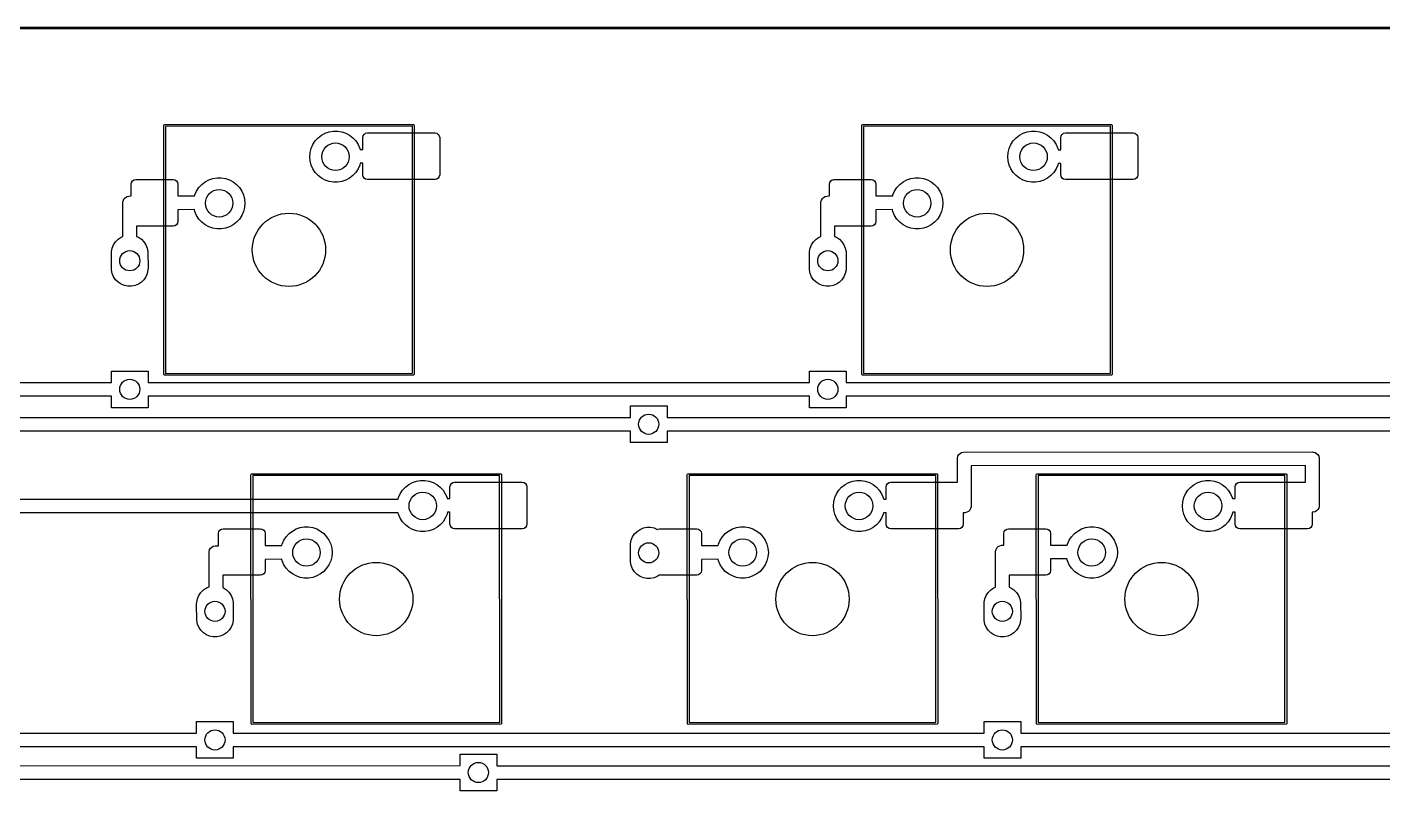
# Model space of a CAD drawing. Extents: x 12 to 499, y -206 to -17.
# Drawn here: x 339.8 to 413.8, y -58.5 to -16.8 of the extents above; entities that cross this region are included whole.
import ezdxf

# ---------------------------------------------------------------- set-up
doc = ezdxf.new("R2010")
doc.units = 0
doc.layers.add('BLACK', color=7, linetype='CONTINUOUS')

msp = doc.modelspace()

# ---------------------------------------------------------------- linework, layer by layer
at = {"layer": 'BLACK', "linetype": 'CONTINUOUS'}
for p, q in [((11.980866, -16.844806), (499.237, -16.841)), ((499.187, -16.937194), (12.046195, -16.940999)), ((347.21102, -22.205), (347.214826, -22.185866)), ((347.214826, -22.185866), (347.241886, -22.158806)), ((347.241886, -22.158806), (360.83102, -22.155)), ((360.83102, -22.155), (360.850154, -22.158806)), ((360.850154, -22.158806), (360.877214, -22.185866)), ((360.877214, -22.185866), (360.88102, -35.775)), ((385.31099, -22.205), (385.314796, -22.185866)), ((385.314796, -22.185866), (385.341856, -22.158806)), ((385.341856, -22.158806), (398.93099, -22.155)), ((398.93099, -22.155), (398.950124, -22.158806)), ((398.950124, -22.158806), (398.977184, -22.185866)), ((398.977184, -22.185866), (398.98099, -35.775)), ((347.214826, -35.794134), (347.21102, -22.205)), ((360.781032, -22.251213), (347.307233, -22.254987)), ((347.307233, -22.254987), (347.311007, -35.728786)), ((355.481223, -23.050102), (355.637826, -22.879987)), ((355.637826, -22.879987), (355.820293, -22.737967)), ((355.820293, -22.737967), (356.023646, -22.627917)), ((356.023646, -22.627917), (356.24234, -22.55284)), ((356.24234, -22.55284), (356.470409, -22.514782)), ((356.470409, -22.514782), (356.701631, -22.514782)), ((356.701631, -22.514782), (356.9297, -22.55284)), ((356.9297, -22.55284), (357.148394, -22.627917)), ((357.148394, -22.627917), (357.351747, -22.737967)), ((357.351747, -22.737967), (357.534214, -22.879987)), ((357.534214, -22.879987), (357.690817, -23.050102)), ((358.07202, -22.869), (358.091355, -22.771798)), ((358.07202, -23.511866), (358.07202, -22.869)), ((358.091355, -22.771798), (358.146415, -22.689395)), ((358.146415, -22.689395), (358.228818, -22.634335)), ((358.228818, -22.634335), (358.32602, -22.615)), ((358.32602, -22.615), (362.01802, -22.615)), ((360.784806, -35.725012), (360.781032, -22.251213)), ((362.01802, -22.615), (362.115222, -22.634335)), ((362.115222, -22.634335), (362.197625, -22.689395)), ((362.197625, -22.689395), (362.252685, -22.771798)), ((362.252685, -22.771798), (362.27202, -22.869)), ((362.27202, -22.869), (362.27202, -24.901)), ((385.314796, -35.794134), (385.31099, -22.205)), ((398.881002, -22.251213), (385.407203, -22.254987)), ((385.407203, -22.254987), (385.410977, -35.728786)), ((393.581193, -23.050102), (393.737796, -22.879987)), ((393.737796, -22.879987), (393.920263, -22.737967)), ((393.920263, -22.737967), (394.123616, -22.627917)), ((394.123616, -22.627917), (394.34231, -22.55284)), ((394.34231, -22.55284), (394.570379, -22.514782)), ((394.570379, -22.514782), (394.801601, -22.514782)), ((394.801601, -22.514782), (395.02967, -22.55284)), ((395.02967, -22.55284), (395.248364, -22.627917)), ((395.248364, -22.627917), (395.451717, -22.737967)), ((395.451717, -22.737967), (395.634184, -22.879987)), ((395.634184, -22.879987), (395.790787, -23.050102)), ((396.17199, -22.869), (396.191325, -22.771798)), ((396.17199, -23.536853), (396.17199, -22.869)), ((396.191325, -22.771798), (396.246385, -22.689395)), ((396.246385, -22.689395), (396.328788, -22.634335)), ((396.328788, -22.634335), (396.42599, -22.615)), ((396.42599, -22.615), (400.11799, -22.615)), ((398.884776, -35.725012), (398.881002, -22.251213)), ((400.11799, -22.615), (400.215192, -22.634335)), ((400.215192, -22.634335), (400.297595, -22.689395)), ((400.297595, -22.689395), (400.352655, -22.771798)), ((400.352655, -22.771798), (400.37199, -22.869)), ((400.37199, -22.869), (400.37199, -24.901)), ((355.18602, -23.91), (355.205114, -23.679568)), ((355.205114, -23.679568), (355.261876, -23.455421)), ((355.261876, -23.455421), (355.354757, -23.243674)), ((355.354757, -23.243674), (355.481223, -23.050102)), ((357.690817, -23.050102), (357.817283, -23.243674)), ((357.817283, -23.243674), (357.910164, -23.455421)), ((357.910164, -23.455421), (357.924491, -23.511997)), ((357.924491, -23.511997), (358.07202, -23.511866)), ((393.28599, -23.91), (393.305084, -23.679568)), ((393.305084, -23.679568), (393.361846, -23.455421)), ((393.361846, -23.455421), (393.454727, -23.243674)), ((393.454727, -23.243674), (393.581193, -23.050102)), ((395.790787, -23.050102), (395.917253, -23.243674)), ((395.917253, -23.243674), (396.010134, -23.455421)), ((396.010134, -23.455421), (396.030787, -23.536977)), ((396.030787, -23.536977), (396.17199, -23.536853)), ((355.205114, -24.140432), (355.18602, -23.91)), ((355.261876, -24.364579), (355.205114, -24.140432)), ((355.354757, -24.576326), (355.261876, -24.364579)), ((357.910164, -24.364579), (357.817283, -24.576326)), ((357.936945, -24.258821), (357.910164, -24.364579)), ((358.07202, -24.258701), (357.936945, -24.258821)), ((358.07202, -24.901), (358.07202, -24.258701)), ((393.305084, -24.140432), (393.28599, -23.91)), ((393.361846, -24.364579), (393.305084, -24.140432)), ((393.454727, -24.576326), (393.361846, -24.364579)), ((396.010134, -24.364579), (395.917253, -24.576326)), ((396.030586, -24.283813), (396.010134, -24.364579)), ((396.17199, -24.283688), (396.030586, -24.283813)), ((396.17199, -24.901), (396.17199, -24.283688)), ((345.596818, -25.174335), (345.69402, -25.155)), ((345.69402, -25.155), (347.72602, -25.155)), ((347.72602, -25.155), (347.823222, -25.174335)), ((349.673646, -25.167917), (349.89234, -25.09284)), ((349.89234, -25.09284), (350.120409, -25.054782)), ((350.120409, -25.054782), (350.351631, -25.054782)), ((350.351631, -25.054782), (350.5797, -25.09284)), ((350.5797, -25.09284), (350.798394, -25.167917)), ((355.481223, -24.769898), (355.354757, -24.576326)), ((355.637826, -24.940013), (355.481223, -24.769898)), ((355.820293, -25.082033), (355.637826, -24.940013)), ((356.023646, -25.192083), (355.820293, -25.082033)), ((357.351747, -25.082033), (357.148394, -25.192083)), ((357.534214, -24.940013), (357.351747, -25.082033)), ((357.690817, -24.769898), (357.534214, -24.940013)), ((357.817283, -24.576326), (357.690817, -24.769898)), ((358.091355, -24.998202), (358.07202, -24.901)), ((358.146415, -25.080605), (358.091355, -24.998202)), ((358.228818, -25.135665), (358.146415, -25.080605)), ((358.32602, -25.155), (358.228818, -25.135665)), ((362.01802, -25.155), (358.32602, -25.155)), ((362.115222, -25.135665), (362.01802, -25.155)), ((362.197625, -25.080605), (362.115222, -25.135665)), ((362.252685, -24.998202), (362.197625, -25.080605)), ((362.27202, -24.901), (362.252685, -24.998202)), ((383.696788, -25.174335), (383.79399, -25.155)), ((383.79399, -25.155), (385.82599, -25.155)), ((385.82599, -25.155), (385.923192, -25.174335)), ((387.773616, -25.167917), (387.99231, -25.09284)), ((387.99231, -25.09284), (388.220379, -25.054782)), ((388.220379, -25.054782), (388.451601, -25.054782)), ((388.451601, -25.054782), (388.67967, -25.09284)), ((388.67967, -25.09284), (388.898364, -25.167917)), ((393.581193, -24.769898), (393.454727, -24.576326)), ((393.737796, -24.940013), (393.581193, -24.769898)), ((393.920263, -25.082033), (393.737796, -24.940013)), ((394.123616, -25.192083), (393.920263, -25.082033)), ((395.451717, -25.082033), (395.248364, -25.192083)), ((395.634184, -24.940013), (395.451717, -25.082033)), ((395.790787, -24.769898), (395.634184, -24.940013)), ((395.917253, -24.576326), (395.790787, -24.769898)), ((396.191325, -24.998202), (396.17199, -24.901)), ((396.246385, -25.080605), (396.191325, -24.998202)), ((396.328788, -25.135665), (396.246385, -25.080605)), ((396.42599, -25.155), (396.328788, -25.135665)), ((400.11799, -25.155), (396.42599, -25.155)), ((400.215192, -25.135665), (400.11799, -25.155)), ((400.297595, -25.080605), (400.215192, -25.135665)), ((400.352655, -24.998202), (400.297595, -25.080605)), ((400.37199, -24.901), (400.352655, -24.998202)), ((345.44002, -25.409), (345.459355, -25.311798)), ((345.44002, -26.052904), (345.44002, -25.409)), ((345.459355, -25.311798), (345.514415, -25.229395)), ((345.514415, -25.229395), (345.596818, -25.174335)), ((347.823222, -25.174335), (347.905625, -25.229395)), ((347.905625, -25.229395), (347.960685, -25.311798)), ((347.960685, -25.311798), (347.98002, -25.409)), ((347.98002, -25.409), (347.98002, -26.052024)), ((348.911876, -25.995421), (349.004757, -25.783674)), ((349.004757, -25.783674), (349.131223, -25.590102)), ((349.131223, -25.590102), (349.287826, -25.419987)), ((349.287826, -25.419987), (349.470293, -25.277967)), ((349.470293, -25.277967), (349.673646, -25.167917)), ((350.798394, -25.167917), (351.001747, -25.277967)), ((351.001747, -25.277967), (351.184214, -25.419987)), ((351.184214, -25.419987), (351.340817, -25.590102)), ((351.340817, -25.590102), (351.467283, -25.783674)), ((351.467283, -25.783674), (351.560164, -25.995421)), ((356.24234, -25.26716), (356.023646, -25.192083)), ((356.470409, -25.305218), (356.24234, -25.26716)), ((356.701631, -25.305218), (356.470409, -25.305218)), ((356.9297, -25.26716), (356.701631, -25.305218)), ((357.148394, -25.192083), (356.9297, -25.26716)), ((383.53999, -25.409), (383.559325, -25.311798)), ((383.53999, -26.052904), (383.53999, -25.409)), ((383.559325, -25.311798), (383.614385, -25.229395)), ((383.614385, -25.229395), (383.696788, -25.174335)), ((385.923192, -25.174335), (386.005595, -25.229395)), ((386.005595, -25.229395), (386.060655, -25.311798)), ((386.060655, -25.311798), (386.07999, -25.409)), ((386.07999, -25.409), (386.07999, -26.052024)), ((387.011846, -25.995421), (387.104727, -25.783674)), ((387.104727, -25.783674), (387.231193, -25.590102)), ((387.231193, -25.590102), (387.387796, -25.419987)), ((387.387796, -25.419987), (387.570263, -25.277967)), ((387.570263, -25.277967), (387.773616, -25.167917)), ((388.898364, -25.167917), (389.101717, -25.277967)), ((389.101717, -25.277967), (389.284184, -25.419987)), ((389.284184, -25.419987), (389.440787, -25.590102)), ((389.440787, -25.590102), (389.567253, -25.783674)), ((389.567253, -25.783674), (389.660134, -25.995421)), ((394.34231, -25.26716), (394.123616, -25.192083)), ((394.570379, -25.305218), (394.34231, -25.26716)), ((394.801601, -25.305218), (394.570379, -25.305218)), ((395.02967, -25.26716), (394.801601, -25.305218)), ((395.248364, -25.192083), (395.02967, -25.26716)), ((344.98102, -26.425), (344.984228, -26.376053)), ((344.982856, -28.262389), (344.98102, -26.425)), ((344.984228, -26.376053), (345.009565, -26.281494)), ((345.009565, -26.281494), (345.058512, -26.196714)), ((345.058512, -26.196714), (345.127734, -26.127492)), ((345.127734, -26.127492), (345.212514, -26.078545)), ((345.212514, -26.078545), (345.307073, -26.053208)), ((345.307073, -26.053208), (345.44002, -26.052904)), ((347.98002, -26.052024), (348.89775, -26.0512)), ((348.89775, -26.0512), (348.911876, -25.995421)), ((351.560164, -25.995421), (351.616926, -26.219568)), ((351.616926, -26.219568), (351.63602, -26.45)), ((351.63602, -26.45), (351.616926, -26.680432)), ((383.08099, -26.425), (383.084198, -26.376053)), ((383.082826, -28.262389), (383.08099, -26.425)), ((383.084198, -26.376053), (383.109535, -26.281494)), ((383.109535, -26.281494), (383.158482, -26.196714)), ((383.158482, -26.196714), (383.227704, -26.127492)), ((383.227704, -26.127492), (383.312484, -26.078545)), ((383.312484, -26.078545), (383.407043, -26.053208)), ((383.407043, -26.053208), (383.53999, -26.052904)), ((386.07999, -26.052024), (386.99772, -26.0512)), ((386.99772, -26.0512), (387.011846, -25.995421)), ((389.660134, -25.995421), (389.716896, -26.219568)), ((389.716896, -26.219568), (389.73599, -26.45)), ((389.73599, -26.45), (389.716896, -26.680432)), ((348.884898, -26.798048), (347.98002, -26.79886)), ((347.98002, -26.79886), (347.98002, -27.441)), ((348.911876, -26.904579), (348.884898, -26.798048)), ((349.004757, -27.116326), (348.911876, -26.904579)), ((349.131223, -27.309898), (349.004757, -27.116326)), ((349.287826, -27.480013), (349.131223, -27.309898)), ((351.340817, -27.309898), (351.184214, -27.480013)), ((351.467283, -27.116326), (351.340817, -27.309898)), ((351.560164, -26.904579), (351.467283, -27.116326)), ((351.616926, -26.680432), (351.560164, -26.904579)), ((386.984868, -26.798048), (386.07999, -26.79886)), ((386.07999, -26.79886), (386.07999, -27.441)), ((387.011846, -26.904579), (386.984868, -26.798048)), ((387.104727, -27.116326), (387.011846, -26.904579)), ((387.231193, -27.309898), (387.104727, -27.116326)), ((387.387796, -27.480013), (387.231193, -27.309898)), ((389.440787, -27.309898), (389.284184, -27.480013)), ((389.567253, -27.116326), (389.440787, -27.309898)), ((389.660134, -26.904579), (389.567253, -27.116326)), ((389.716896, -26.680432), (389.660134, -26.904579)), ((347.72602, -27.695), (345.729131, -27.695)), ((345.729131, -27.695), (345.729697, -28.262602)), ((347.823222, -27.675665), (347.72602, -27.695)), ((347.905625, -27.620605), (347.823222, -27.675665)), ((347.960685, -27.538202), (347.905625, -27.620605)), ((347.98002, -27.441), (347.960685, -27.538202)), ((349.470293, -27.622033), (349.287826, -27.480013)), ((349.673646, -27.732083), (349.470293, -27.622033)), ((349.89234, -27.80716), (349.673646, -27.732083)), ((350.120409, -27.845218), (349.89234, -27.80716)), ((350.351631, -27.845218), (350.120409, -27.845218)), ((350.5797, -27.80716), (350.351631, -27.845218)), ((350.798394, -27.732083), (350.5797, -27.80716)), ((351.001747, -27.622033), (350.798394, -27.732083)), ((351.184214, -27.480013), (351.001747, -27.622033)), ((385.82599, -27.695), (383.829101, -27.695)), ((383.829101, -27.695), (383.829667, -28.262602)), ((385.923192, -27.675665), (385.82599, -27.695)), ((386.005595, -27.620605), (385.923192, -27.675665)), ((386.060655, -27.538202), (386.005595, -27.620605)), ((386.07999, -27.441), (386.060655, -27.538202)), ((387.570263, -27.622033), (387.387796, -27.480013)), ((387.773616, -27.732083), (387.570263, -27.622033)), ((387.99231, -27.80716), (387.773616, -27.732083)), ((388.220379, -27.845218), (387.99231, -27.80716)), ((388.451601, -27.845218), (388.220379, -27.845218)), ((388.67967, -27.80716), (388.451601, -27.845218)), ((388.898364, -27.732083), (388.67967, -27.80716)), ((389.101717, -27.622033), (388.898364, -27.732083)), ((389.284184, -27.480013), (389.101717, -27.622033)), ((344.39908, -28.894715), (344.474099, -28.713603)), ((344.474099, -28.713603), (344.58301, -28.550607)), ((344.58301, -28.550607), (344.721627, -28.41199)), ((344.721627, -28.41199), (344.884623, -28.303079)), ((344.884623, -28.303079), (344.982856, -28.262389)), ((345.729697, -28.262602), (345.827417, -28.303079)), ((345.827417, -28.303079), (345.990413, -28.41199)), ((345.990413, -28.41199), (346.12903, -28.550607)), ((346.12903, -28.550607), (346.237941, -28.713603)), ((346.237941, -28.713603), (346.31296, -28.894715)), ((382.49905, -28.894715), (382.574069, -28.713603)), ((382.574069, -28.713603), (382.68298, -28.550607)), ((382.68298, -28.550607), (382.821597, -28.41199)), ((382.821597, -28.41199), (382.984593, -28.303079)), ((382.984593, -28.303079), (383.082826, -28.262389)), ((383.829667, -28.262602), (383.927387, -28.303079)), ((383.927387, -28.303079), (384.090383, -28.41199)), ((384.090383, -28.41199), (384.229, -28.550607)), ((384.229, -28.550607), (384.337911, -28.713603)), ((384.337911, -28.713603), (384.41293, -28.894715)), ((344.35602, -29.185), (344.360835, -29.086983)), ((344.360835, -30.083017), (344.35602, -29.185)), ((344.360835, -29.086983), (344.39908, -28.894715)), ((346.31296, -28.894715), (346.351205, -29.086983)), ((346.351205, -29.086983), (346.35602, -29.985)), ((382.45599, -29.185), (382.460805, -29.086983)), ((382.460805, -30.083017), (382.45599, -29.185)), ((382.460805, -29.086983), (382.49905, -28.894715)), ((384.41293, -28.894715), (384.451175, -29.086983)), ((384.451175, -29.086983), (384.45599, -29.985)), ((344.39908, -30.275285), (344.360835, -30.083017)), ((344.474099, -30.456397), (344.39908, -30.275285)), ((346.31296, -30.275285), (346.237941, -30.456397)), ((346.351205, -30.083017), (346.31296, -30.275285)), ((346.35602, -29.985), (346.351205, -30.083017)), ((382.49905, -30.275285), (382.460805, -30.083017)), ((382.574069, -30.456397), (382.49905, -30.275285)), ((384.41293, -30.275285), (384.337911, -30.456397)), ((384.451175, -30.083017), (384.41293, -30.275285)), ((384.45599, -29.985), (384.451175, -30.083017)), ((344.58301, -30.619393), (344.474099, -30.456397)), ((344.721627, -30.75801), (344.58301, -30.619393)), ((344.884623, -30.866921), (344.721627, -30.75801)), ((345.065735, -30.94194), (344.884623, -30.866921)), ((345.258003, -30.980185), (345.065735, -30.94194)), ((345.454037, -30.980185), (345.258003, -30.980185)), ((345.646305, -30.94194), (345.454037, -30.980185)), ((345.827417, -30.866921), (345.646305, -30.94194)), ((345.990413, -30.75801), (345.827417, -30.866921)), ((346.12903, -30.619393), (345.990413, -30.75801)), ((346.237941, -30.456397), (346.12903, -30.619393)), ((382.68298, -30.619393), (382.574069, -30.456397)), ((382.821597, -30.75801), (382.68298, -30.619393)), ((382.984593, -30.866921), (382.821597, -30.75801)), ((383.165705, -30.94194), (382.984593, -30.866921)), ((383.357973, -30.980185), (383.165705, -30.94194)), ((383.554007, -30.980185), (383.357973, -30.980185)), ((383.746275, -30.94194), (383.554007, -30.980185)), ((383.927387, -30.866921), (383.746275, -30.94194)), ((384.090383, -30.75801), (383.927387, -30.866921)), ((384.229, -30.619393), (384.090383, -30.75801)), ((384.337911, -30.456397), (384.229, -30.619393)), ((308.25604, -36.228119), (344.35602, -36.225084)), ((344.35602, -36.225084), (344.35602, -35.6)), ((344.35602, -35.6), (346.35602, -35.6)), ((346.35602, -35.6), (346.35602, -36.228119)), ((346.35602, -36.228119), (382.45599, -36.225084)), ((347.241886, -35.821194), (347.214826, -35.794134)), ((347.26102, -35.825), (347.241886, -35.821194)), ((360.850154, -35.821194), (347.26102, -35.825)), ((347.311007, -35.728786), (360.784806, -35.725012)), ((360.877214, -35.794134), (360.850154, -35.821194)), ((360.88102, -35.775), (360.877214, -35.794134)), ((382.45599, -36.225084), (382.45599, -35.6)), ((382.45599, -35.6), (384.45599, -35.6)), ((384.45599, -35.6), (384.45599, -36.228102)), ((384.45599, -36.228102), (414.206058, -36.2251)), ((385.341856, -35.821194), (385.314796, -35.794134)), ((385.36099, -35.825), (385.341856, -35.821194)), ((398.950124, -35.821194), (385.36099, -35.825)), ((385.410977, -35.728786), (398.884776, -35.725012)), ((398.977184, -35.794134), (398.950124, -35.821194)), ((398.98099, -35.775), (398.977184, -35.794134)), ((344.35602, -36.97188), (308.25604, -36.974915)), ((344.35602, -37.6), (344.35602, -36.97188)), ((382.45599, -36.97188), (346.35602, -36.974915)), ((346.35602, -36.974915), (346.35602, -37.6)), ((382.45599, -37.6), (382.45599, -36.97188)), ((414.206058, -36.971897), (384.45599, -36.974899)), ((384.45599, -36.974899), (384.45599, -37.6)), ((346.35602, -37.6), (344.35602, -37.6)), ((372.680058, -38.129461), (372.680058, -37.5044)), ((372.680058, -37.5044), (374.680058, -37.5044)), ((374.680058, -37.5044), (374.680058, -38.132537)), ((384.45599, -37.6), (382.45599, -37.6)), ((322.457658, -38.132543), (372.680058, -38.129461)), ((374.680058, -38.132537), (420.432058, -38.129467)), ((372.680058, -38.876256), (322.457658, -38.879338)), ((372.680058, -39.5044), (372.680058, -38.876256)), ((420.432058, -38.876262), (374.680058, -38.879332)), ((374.680058, -38.879332), (374.680058, -39.5044)), ((374.680058, -39.5044), (372.680058, -39.5044)), ((390.531058, -40.39), (390.534266, -40.341053)), ((390.53262, -41.664997), (390.531058, -40.39)), ((390.534266, -40.341053), (390.559603, -40.246494)), ((390.559603, -40.246494), (390.60855, -40.161714)), ((390.60855, -40.161714), (390.677772, -40.092492)), ((390.677772, -40.092492), (390.762552, -40.043545)), ((390.762552, -40.043545), (390.857111, -40.018208)), ((390.857111, -40.018208), (409.906058, -40.015)), ((409.906058, -40.015), (409.955005, -40.018208)), ((409.955005, -40.018208), (410.049564, -40.043545)), ((410.049564, -40.043545), (410.134344, -40.092492)), ((410.134344, -40.092492), (410.203566, -40.161714)), ((410.203566, -40.161714), (410.252513, -40.246494)), ((410.252513, -40.246494), (410.27785, -40.341053)), ((410.27785, -40.341053), (410.281058, -42.934997)), ((351.97347, -41.254997), (351.977276, -41.235863)), ((351.977276, -54.844131), (351.97347, -41.254997)), ((351.977276, -41.235863), (352.004336, -41.208803)), ((352.004336, -41.208803), (365.59347, -41.204997)), ((365.543482, -41.30121), (352.069683, -41.304984)), ((352.069683, -41.304984), (352.073457, -54.778783)), ((365.547256, -54.775009), (365.543482, -41.30121)), ((365.59347, -41.204997), (365.612604, -41.208803)), ((365.612604, -41.208803), (365.639664, -41.235863)), ((365.639664, -41.235863), (365.64347, -54.824997)), ((375.78597, -41.254997), (375.789776, -41.235863)), ((375.789776, -54.844131), (375.78597, -41.254997)), ((375.789776, -41.235863), (375.816836, -41.208803)), ((375.816836, -41.208803), (389.40597, -41.204997)), ((389.355982, -41.30121), (375.882183, -41.304984)), ((375.882183, -41.304984), (375.885957, -54.778783)), ((389.359756, -54.775009), (389.355982, -41.30121)), ((389.40597, -41.204997), (389.425104, -41.208803)), ((389.425104, -41.208803), (389.452164, -41.235863)), ((389.452164, -41.235863), (389.45597, -54.824997)), ((409.531517, -40.761863), (391.278369, -40.764937)), ((391.278369, -40.764937), (391.281058, -42.959997)), ((394.83596, -41.254997), (394.839766, -41.235863)), ((394.839766, -54.844131), (394.83596, -41.254997)), ((394.839766, -41.235863), (394.866826, -41.208803)), ((394.866826, -41.208803), (408.45596, -41.204997)), ((408.405972, -41.30121), (394.932173, -41.304984)), ((394.932173, -41.304984), (394.935947, -54.778783)), ((408.409746, -54.775009), (408.405972, -41.30121)), ((408.45596, -41.204997), (408.475094, -41.208803)), ((408.475094, -41.208803), (408.502154, -41.235863)), ((408.502154, -41.235863), (408.50596, -54.824997)), ((409.532635, -41.664997), (409.531517, -40.761863)), ((360.117207, -42.293671), (360.243673, -42.100099)), ((360.243673, -42.100099), (360.400276, -41.929984)), ((360.400276, -41.929984), (360.582743, -41.787964)), ((360.582743, -41.787964), (360.786096, -41.677914)), ((360.786096, -41.677914), (361.00479, -41.602837)), ((361.00479, -41.602837), (361.232859, -41.564779)), ((361.232859, -41.564779), (361.464081, -41.564779)), ((361.464081, -41.564779), (361.69215, -41.602837)), ((361.69215, -41.602837), (361.910844, -41.677914)), ((361.910844, -41.677914), (362.114197, -41.787964)), ((362.114197, -41.787964), (362.296664, -41.929984)), ((362.296664, -41.929984), (362.453267, -42.100099)), ((362.453267, -42.100099), (362.579733, -42.293671)), ((362.83447, -41.918997), (362.853805, -41.821795)), ((362.83447, -42.561863), (362.83447, -41.918997)), ((362.853805, -41.821795), (362.908865, -41.739392)), ((362.908865, -41.739392), (362.991268, -41.684332)), ((362.991268, -41.684332), (363.08847, -41.664997)), ((363.08847, -41.664997), (366.78047, -41.664997)), ((366.78047, -41.664997), (366.877672, -41.684332)), ((366.877672, -41.684332), (366.960075, -41.739392)), ((366.960075, -41.739392), (367.015135, -41.821795)), ((367.015135, -41.821795), (367.03447, -41.918997)), ((367.03447, -41.918997), (367.03447, -43.950997)), ((383.929707, -42.293671), (384.056173, -42.100099)), ((384.056173, -42.100099), (384.212776, -41.929984)), ((384.212776, -41.929984), (384.395243, -41.787964)), ((384.395243, -41.787964), (384.598596, -41.677914)), ((384.598596, -41.677914), (384.81729, -41.602837)), ((384.81729, -41.602837), (385.045359, -41.564779)), ((385.045359, -41.564779), (385.276581, -41.564779)), ((385.276581, -41.564779), (385.50465, -41.602837)), ((385.50465, -41.602837), (385.723344, -41.677914)), ((385.723344, -41.677914), (385.926697, -41.787964)), ((385.926697, -41.787964), (386.109164, -41.929984)), ((386.109164, -41.929984), (386.265767, -42.100099)), ((386.265767, -42.100099), (386.392233, -42.293671)), ((386.64697, -41.918997), (386.666305, -41.821795)), ((386.64697, -42.587355), (386.64697, -41.918997)), ((386.666305, -41.821795), (386.721365, -41.739392)), ((386.721365, -41.739392), (386.803768, -41.684332)), ((386.803768, -41.684332), (386.90097, -41.664997)), ((386.90097, -41.664997), (390.53262, -41.664997)), ((402.979697, -42.293671), (403.106163, -42.100099)), ((403.106163, -42.100099), (403.262766, -41.929984)), ((403.262766, -41.929984), (403.445233, -41.787964)), ((403.445233, -41.787964), (403.648586, -41.677914)), ((403.648586, -41.677914), (403.86728, -41.602837)), ((403.86728, -41.602837), (404.095349, -41.564779)), ((404.095349, -41.564779), (404.326571, -41.564779)), ((404.326571, -41.564779), (404.55464, -41.602837)), ((404.55464, -41.602837), (404.773334, -41.677914)), ((404.773334, -41.677914), (404.976687, -41.787964)), ((404.976687, -41.787964), (405.159154, -41.929984)), ((405.159154, -41.929984), (405.315757, -42.100099)), ((405.315757, -42.100099), (405.442223, -42.293671)), ((405.69696, -41.918997), (405.716295, -41.821795)), ((405.69696, -42.56185), (405.69696, -41.918997)), ((405.716295, -41.821795), (405.771355, -41.739392)), ((405.771355, -41.739392), (405.853758, -41.684332)), ((405.853758, -41.684332), (405.95096, -41.664997)), ((405.95096, -41.664997), (409.532635, -41.664997)), ((338.45946, -42.587562), (360.004135, -42.585147)), ((360.004135, -42.585147), (360.024326, -42.505418)), ((360.024326, -42.505418), (360.117207, -42.293671)), ((362.579733, -42.293671), (362.672614, -42.505418)), ((362.672614, -42.505418), (362.686941, -42.561994)), ((362.686941, -42.561994), (362.83447, -42.561863)), ((383.76097, -42.959997), (383.780064, -42.729565)), ((383.780064, -42.729565), (383.836826, -42.505418)), ((383.836826, -42.505418), (383.929707, -42.293671)), ((386.392233, -42.293671), (386.485114, -42.505418)), ((386.485114, -42.505418), (386.505883, -42.587433)), ((386.505883, -42.587433), (386.64697, -42.587355)), ((402.81096, -42.959997), (402.830054, -42.729565)), ((402.830054, -42.729565), (402.886816, -42.505418)), ((402.886816, -42.505418), (402.979697, -42.293671)), ((405.442223, -42.293671), (405.535104, -42.505418)), ((405.535104, -42.505418), (405.549427, -42.56198)), ((405.549427, -42.56198), (405.69696, -42.56185)), ((360.0034, -43.331945), (338.45946, -43.334359)), ((360.024326, -43.414576), (360.0034, -43.331945)), ((360.117207, -43.626323), (360.024326, -43.414576)), ((360.243673, -43.819895), (360.117207, -43.626323)), ((362.579733, -43.626323), (362.453267, -43.819895)), ((362.672614, -43.414576), (362.579733, -43.626323)), ((362.699395, -43.308818), (362.672614, -43.414576)), ((362.83447, -43.308698), (362.699395, -43.308818)), ((362.83447, -43.950997), (362.83447, -43.308698)), ((383.780064, -43.190429), (383.76097, -42.959997)), ((383.836826, -43.414576), (383.780064, -43.190429)), ((383.929707, -43.626323), (383.836826, -43.414576)), ((384.056173, -43.819895), (383.929707, -43.626323)), ((386.392233, -43.626323), (386.265767, -43.819895)), ((386.485114, -43.414576), (386.392233, -43.626323)), ((386.505454, -43.334252), (386.485114, -43.414576)), ((386.64697, -43.334174), (386.505454, -43.334252)), ((386.64697, -43.950997), (386.64697, -43.334174)), ((390.955005, -43.331789), (390.84697, -43.331848)), ((390.84697, -43.331848), (390.84697, -43.950997)), ((391.049564, -43.306452), (390.955005, -43.331789)), ((391.134344, -43.257505), (391.049564, -43.306452)), ((391.203566, -43.188283), (391.134344, -43.257505)), ((391.252513, -43.103503), (391.203566, -43.188283)), ((391.27785, -43.008944), (391.252513, -43.103503)), ((391.281058, -42.959997), (391.27785, -43.008944)), ((402.830054, -43.190429), (402.81096, -42.959997)), ((402.886816, -43.414576), (402.830054, -43.190429)), ((402.979697, -43.626323), (402.886816, -43.414576)), ((403.106163, -43.819895), (402.979697, -43.626323)), ((405.442223, -43.626323), (405.315757, -43.819895)), ((405.535104, -43.414576), (405.442223, -43.626323)), ((405.561889, -43.308804), (405.535104, -43.414576)), ((405.69696, -43.308685), (405.561889, -43.308804)), ((405.69696, -43.950997), (405.69696, -43.308685)), ((409.955005, -43.306789), (409.89696, -43.306875)), ((409.89696, -43.306875), (409.89696, -43.950997)), ((410.049564, -43.281452), (409.955005, -43.306789)), ((410.134344, -43.232505), (410.049564, -43.281452)), ((410.203566, -43.163283), (410.134344, -43.232505)), ((410.252513, -43.078503), (410.203566, -43.163283)), ((410.27785, -42.983944), (410.252513, -43.078503)), ((410.281058, -42.934997), (410.27785, -42.983944)), ((350.20247, -44.458997), (350.221805, -44.361795)), ((350.221805, -44.361795), (350.276865, -44.279392)), ((350.276865, -44.279392), (350.359268, -44.224332)), ((350.359268, -44.224332), (350.45647, -44.204997)), ((350.45647, -44.204997), (352.48847, -44.204997)), ((352.48847, -44.204997), (352.585672, -44.224332)), ((352.585672, -44.224332), (352.668075, -44.279392)), ((352.668075, -44.279392), (352.723135, -44.361795)), ((352.723135, -44.361795), (352.74247, -44.458997)), ((354.050276, -44.469984), (354.232743, -44.327964)), ((354.232743, -44.327964), (354.436096, -44.217914)), ((354.436096, -44.217914), (354.65479, -44.142837)), ((354.65479, -44.142837), (354.882859, -44.104779)), ((354.882859, -44.104779), (355.114081, -44.104779)), ((355.114081, -44.104779), (355.34215, -44.142837)), ((355.34215, -44.142837), (355.560844, -44.217914)), ((355.560844, -44.217914), (355.764197, -44.327964)), ((355.764197, -44.327964), (355.946664, -44.469984)), ((360.400276, -43.99001), (360.243673, -43.819895)), ((360.582743, -44.13203), (360.400276, -43.99001)), ((360.786096, -44.24208), (360.582743, -44.13203)), ((361.00479, -44.317157), (360.786096, -44.24208)), ((361.232859, -44.355215), (361.00479, -44.317157)), ((361.464081, -44.355215), (361.232859, -44.355215)), ((361.69215, -44.317157), (361.464081, -44.355215)), ((361.910844, -44.24208), (361.69215, -44.317157)), ((362.114197, -44.13203), (361.910844, -44.24208)), ((362.296664, -43.99001), (362.114197, -44.13203)), ((362.453267, -43.819895), (362.296664, -43.99001)), ((362.853805, -44.048199), (362.83447, -43.950997)), ((362.908865, -44.130602), (362.853805, -44.048199)), ((362.991268, -44.185662), (362.908865, -44.130602)), ((363.08847, -44.204997), (362.991268, -44.185662)), ((366.78047, -44.204997), (363.08847, -44.204997)), ((366.877672, -44.185662), (366.78047, -44.204997)), ((366.960075, -44.130602), (366.877672, -44.185662)), ((367.015135, -44.048199), (366.960075, -44.130602)), ((367.03447, -43.950997), (367.015135, -44.048199)), ((372.907048, -44.485007), (373.045665, -44.34639)), ((373.045665, -44.34639), (373.208661, -44.237479)), ((373.208661, -44.237479), (373.389773, -44.16246)), ((373.389773, -44.16246), (373.582041, -44.124215)), ((373.582041, -44.124215), (373.778075, -44.124215)), ((373.778075, -44.124215), (373.970343, -44.16246)), ((373.970343, -44.16246), (374.151455, -44.237479)), ((374.151455, -44.237479), (374.151773, -44.237691)), ((374.151773, -44.237691), (374.171768, -44.224332)), ((374.171768, -44.224332), (374.26897, -44.204997)), ((374.26897, -44.204997), (376.30097, -44.204997)), ((376.30097, -44.204997), (376.398172, -44.224332)), ((376.398172, -44.224332), (376.480575, -44.279392)), ((376.480575, -44.279392), (376.535635, -44.361795)), ((376.535635, -44.361795), (376.55497, -44.458997)), ((377.862776, -44.469984), (378.045243, -44.327964)), ((378.045243, -44.327964), (378.248596, -44.217914)), ((378.248596, -44.217914), (378.46729, -44.142837)), ((378.46729, -44.142837), (378.695359, -44.104779)), ((378.695359, -44.104779), (378.926581, -44.104779)), ((378.926581, -44.104779), (379.15465, -44.142837)), ((379.15465, -44.142837), (379.373344, -44.217914)), ((379.373344, -44.217914), (379.576697, -44.327964)), ((379.576697, -44.327964), (379.759164, -44.469984)), ((384.212776, -43.99001), (384.056173, -43.819895)), ((384.395243, -44.13203), (384.212776, -43.99001)), ((384.598596, -44.24208), (384.395243, -44.13203)), ((384.81729, -44.317157), (384.598596, -44.24208)), ((385.045359, -44.355215), (384.81729, -44.317157)), ((385.276581, -44.355215), (385.045359, -44.355215)), ((385.50465, -44.317157), (385.276581, -44.355215)), ((385.723344, -44.24208), (385.50465, -44.317157)), ((385.926697, -44.13203), (385.723344, -44.24208)), ((386.109164, -43.99001), (385.926697, -44.13203)), ((386.265767, -43.819895), (386.109164, -43.99001)), ((386.666305, -44.048199), (386.64697, -43.950997)), ((386.721365, -44.130602), (386.666305, -44.048199)), ((386.803768, -44.185662), (386.721365, -44.130602)), ((386.90097, -44.204997), (386.803768, -44.185662)), ((390.59297, -44.204997), (386.90097, -44.204997)), ((390.690172, -44.185662), (390.59297, -44.204997)), ((390.772575, -44.130602), (390.690172, -44.185662)), ((390.827635, -44.048199), (390.772575, -44.130602)), ((390.84697, -43.950997), (390.827635, -44.048199)), ((393.06496, -44.458997), (393.084295, -44.361795)), ((393.084295, -44.361795), (393.139355, -44.279392)), ((393.139355, -44.279392), (393.221758, -44.224332)), ((393.221758, -44.224332), (393.31896, -44.204997)), ((393.31896, -44.204997), (395.35096, -44.204997)), ((395.35096, -44.204997), (395.448162, -44.224332)), ((395.448162, -44.224332), (395.530565, -44.279392)), ((395.530565, -44.279392), (395.585625, -44.361795)), ((395.585625, -44.361795), (395.60496, -44.458997)), ((396.912766, -44.469984), (397.095233, -44.327964)), ((397.095233, -44.327964), (397.298586, -44.217914)), ((397.298586, -44.217914), (397.51728, -44.142837)), ((397.51728, -44.142837), (397.745349, -44.104779)), ((397.745349, -44.104779), (397.976571, -44.104779)), ((397.976571, -44.104779), (398.20464, -44.142837)), ((398.20464, -44.142837), (398.423334, -44.217914)), ((398.423334, -44.217914), (398.626687, -44.327964)), ((398.626687, -44.327964), (398.809154, -44.469984)), ((403.262766, -43.99001), (403.106163, -43.819895)), ((403.445233, -44.13203), (403.262766, -43.99001)), ((403.648586, -44.24208), (403.445233, -44.13203)), ((403.86728, -44.317157), (403.648586, -44.24208)), ((404.095349, -44.355215), (403.86728, -44.317157)), ((404.326571, -44.355215), (404.095349, -44.355215)), ((404.55464, -44.317157), (404.326571, -44.355215)), ((404.773334, -44.24208), (404.55464, -44.317157)), ((404.976687, -44.13203), (404.773334, -44.24208)), ((405.159154, -43.99001), (404.976687, -44.13203)), ((405.315757, -43.819895), (405.159154, -43.99001)), ((405.716295, -44.048199), (405.69696, -43.950997)), ((405.771355, -44.130602), (405.716295, -44.048199)), ((405.853758, -44.185662), (405.771355, -44.130602)), ((405.95096, -44.204997), (405.853758, -44.185662)), ((409.64296, -44.204997), (405.95096, -44.204997)), ((409.740162, -44.185662), (409.64296, -44.204997)), ((409.822565, -44.130602), (409.740162, -44.185662)), ((409.877625, -44.048199), (409.822565, -44.130602)), ((409.89696, -43.950997), (409.877625, -44.048199)), ((349.914552, -45.153542), (350.009111, -45.128205)), ((350.009111, -45.128205), (350.20247, -45.12808)), ((350.20247, -45.12808), (350.20247, -44.458997)), ((352.74247, -44.458997), (352.74247, -45.126447)), ((352.74247, -45.126447), (353.653954, -45.125861)), ((353.653954, -45.125861), (353.674326, -45.045418)), ((353.674326, -45.045418), (353.767207, -44.833671)), ((353.767207, -44.833671), (353.893673, -44.640099)), ((353.893673, -44.640099), (354.050276, -44.469984)), ((355.946664, -44.469984), (356.103267, -44.640099)), ((356.103267, -44.640099), (356.229733, -44.833671)), ((356.229733, -44.833671), (356.322614, -45.045418)), ((356.322614, -45.045418), (356.379376, -45.269565)), ((372.680058, -45.1194), (372.684873, -45.021383)), ((372.684873, -46.017417), (372.680058, -45.1194)), ((372.684873, -45.021383), (372.723118, -44.829115)), ((372.723118, -44.829115), (372.798137, -44.648003)), ((372.798137, -44.648003), (372.907048, -44.485007)), ((376.55497, -44.458997), (376.55497, -45.126394)), ((376.55497, -45.126394), (377.466462, -45.125829)), ((377.466462, -45.125829), (377.486826, -45.045418)), ((377.486826, -45.045418), (377.579707, -44.833671)), ((377.579707, -44.833671), (377.706173, -44.640099)), ((377.706173, -44.640099), (377.862776, -44.469984)), ((379.759164, -44.469984), (379.915767, -44.640099)), ((379.915767, -44.640099), (380.042233, -44.833671)), ((380.042233, -44.833671), (380.135114, -45.045418)), ((380.135114, -45.045418), (380.191876, -45.269565)), ((392.755772, -45.177489), (392.840552, -45.128542)), ((392.840552, -45.128542), (392.935111, -45.103205)), ((392.935111, -45.103205), (393.06496, -45.102907)), ((393.06496, -45.102907), (393.06496, -44.458997)), ((395.60496, -44.458997), (395.60496, -45.102021)), ((395.60496, -45.102021), (396.52269, -45.101197)), ((396.52269, -45.101197), (396.536816, -45.045418)), ((396.536816, -45.045418), (396.629697, -44.833671)), ((396.629697, -44.833671), (396.756163, -44.640099)), ((396.756163, -44.640099), (396.912766, -44.469984)), ((398.809154, -44.469984), (398.965757, -44.640099)), ((398.965757, -44.640099), (399.092223, -44.833671)), ((399.092223, -44.833671), (399.185104, -45.045418)), ((399.185104, -45.045418), (399.241866, -45.269565)), ((349.683058, -45.499997), (349.686266, -45.45105)), ((349.684895, -47.366946), (349.683058, -45.499997)), ((349.686266, -45.45105), (349.711603, -45.356491)), ((349.711603, -45.356491), (349.76055, -45.271711)), ((349.76055, -45.271711), (349.829772, -45.202489)), ((349.829772, -45.202489), (349.914552, -45.153542)), ((353.653588, -45.872685), (352.74247, -45.873271)), ((352.74247, -45.873271), (352.74247, -46.490997)), ((353.674326, -45.954576), (353.653588, -45.872685)), ((356.379376, -45.730429), (356.322614, -45.954576)), ((356.379376, -45.269565), (356.39847, -45.499997)), ((356.39847, -45.499997), (356.379376, -45.730429)), ((377.466079, -45.872652), (376.55497, -45.873216)), ((376.55497, -45.873216), (376.55497, -46.490997)), ((377.486826, -45.954576), (377.466079, -45.872652)), ((380.191876, -45.730429), (380.135114, -45.954576)), ((380.191876, -45.269565), (380.21097, -45.499997)), ((380.21097, -45.499997), (380.191876, -45.730429)), ((392.609058, -45.474997), (392.612266, -45.42605)), ((392.610926, -47.387976), (392.609058, -45.474997)), ((392.612266, -45.42605), (392.637603, -45.331491)), ((392.637603, -45.331491), (392.68655, -45.246711)), ((392.68655, -45.246711), (392.755772, -45.177489)), ((396.509838, -45.848045), (395.60496, -45.848857)), ((395.60496, -45.848857), (395.60496, -46.490997)), ((396.536816, -45.954576), (396.509838, -45.848045)), ((399.241866, -45.730429), (399.185104, -45.954576)), ((399.241866, -45.269565), (399.26096, -45.499997)), ((399.26096, -45.499997), (399.241866, -45.730429)), ((352.723135, -46.588199), (352.668075, -46.670602)), ((352.74247, -46.490997), (352.723135, -46.588199)), ((353.767207, -46.166323), (353.674326, -45.954576)), ((353.893673, -46.359895), (353.767207, -46.166323)), ((354.050276, -46.53001), (353.893673, -46.359895)), ((354.232743, -46.67203), (354.050276, -46.53001)), ((355.946664, -46.53001), (355.764197, -46.67203)), ((356.103267, -46.359895), (355.946664, -46.53001)), ((356.229733, -46.166323), (356.103267, -46.359895)), ((356.322614, -45.954576), (356.229733, -46.166323)), ((372.723118, -46.209685), (372.684873, -46.017417)), ((372.798137, -46.390797), (372.723118, -46.209685)), ((372.907048, -46.553793), (372.798137, -46.390797)), ((373.045665, -46.69241), (372.907048, -46.553793)), ((376.535635, -46.588199), (376.480575, -46.670602)), ((376.55497, -46.490997), (376.535635, -46.588199)), ((377.579707, -46.166323), (377.486826, -45.954576)), ((377.706173, -46.359895), (377.579707, -46.166323)), ((377.862776, -46.53001), (377.706173, -46.359895)), ((378.045243, -46.67203), (377.862776, -46.53001)), ((379.759164, -46.53001), (379.576697, -46.67203)), ((379.915767, -46.359895), (379.759164, -46.53001)), ((380.042233, -46.166323), (379.915767, -46.359895)), ((380.135114, -45.954576), (380.042233, -46.166323)), ((395.585625, -46.588199), (395.530565, -46.670602)), ((395.60496, -46.490997), (395.585625, -46.588199)), ((396.629697, -46.166323), (396.536816, -45.954576)), ((396.756163, -46.359895), (396.629697, -46.166323)), ((396.912766, -46.53001), (396.756163, -46.359895)), ((397.095233, -46.67203), (396.912766, -46.53001)), ((398.809154, -46.53001), (398.626687, -46.67203)), ((398.965757, -46.359895), (398.809154, -46.53001)), ((399.092223, -46.166323), (398.965757, -46.359895)), ((399.185104, -45.954576), (399.092223, -46.166323)), ((350.45647, -46.744997), (350.431118, -46.739954)), ((350.431118, -46.739954), (350.431777, -47.409261)), ((352.48847, -46.744997), (350.45647, -46.744997)), ((352.585672, -46.725662), (352.48847, -46.744997)), ((352.668075, -46.670602), (352.585672, -46.725662)), ((354.436096, -46.78208), (354.232743, -46.67203)), ((354.65479, -46.857157), (354.436096, -46.78208)), ((354.882859, -46.895215), (354.65479, -46.857157)), ((355.114081, -46.895215), (354.882859, -46.895215)), ((355.34215, -46.857157), (355.114081, -46.895215)), ((355.560844, -46.78208), (355.34215, -46.857157)), ((355.764197, -46.67203), (355.560844, -46.78208)), ((373.208661, -46.801321), (373.045665, -46.69241)), ((373.389773, -46.87634), (373.208661, -46.801321)), ((373.582041, -46.914585), (373.389773, -46.87634)), ((373.778075, -46.914585), (373.582041, -46.914585)), ((373.970343, -46.87634), (373.778075, -46.914585)), ((374.151455, -46.801321), (373.970343, -46.87634)), ((374.24337, -46.739904), (374.151455, -46.801321)), ((374.26897, -46.744997), (374.24337, -46.739904)), ((376.30097, -46.744997), (374.26897, -46.744997)), ((376.398172, -46.725662), (376.30097, -46.744997)), ((376.480575, -46.670602), (376.398172, -46.725662)), ((378.248596, -46.78208), (378.045243, -46.67203)), ((378.46729, -46.857157), (378.248596, -46.78208)), ((378.695359, -46.895215), (378.46729, -46.857157)), ((378.926581, -46.895215), (378.695359, -46.895215)), ((379.15465, -46.857157), (378.926581, -46.895215)), ((379.373344, -46.78208), (379.15465, -46.857157)), ((379.576697, -46.67203), (379.373344, -46.78208)), ((395.35096, -46.744997), (393.357138, -46.744997)), ((393.357138, -46.744997), (393.357766, -47.388215)), ((395.448162, -46.725662), (395.35096, -46.744997)), ((395.530565, -46.670602), (395.448162, -46.725662)), ((397.298586, -46.78208), (397.095233, -46.67203)), ((397.51728, -46.857157), (397.298586, -46.78208)), ((397.745349, -46.895215), (397.51728, -46.857157)), ((397.976571, -46.895215), (397.745349, -46.895215)), ((398.20464, -46.857157), (397.976571, -46.895215)), ((398.423334, -46.78208), (398.20464, -46.857157)), ((398.626687, -46.67203), (398.423334, -46.78208)), ((349.012073, -48.212583), (349.050318, -48.020315)), ((349.050318, -48.020315), (349.125337, -47.839203)), ((349.125337, -47.839203), (349.234248, -47.676207)), ((349.234248, -47.676207), (349.372865, -47.53759)), ((349.372865, -47.53759), (349.535861, -47.428679)), ((349.535861, -47.428679), (349.684895, -47.366946)), ((350.431777, -47.409261), (350.478655, -47.428679)), ((350.478655, -47.428679), (350.641651, -47.53759)), ((350.641651, -47.53759), (350.780268, -47.676207)), ((350.780268, -47.676207), (350.889179, -47.839203)), ((350.889179, -47.839203), (350.964198, -48.020315)), ((350.964198, -48.020315), (351.002443, -48.212583)), ((391.988873, -48.212583), (392.027118, -48.020315)), ((392.027118, -48.020315), (392.102137, -47.839203)), ((392.102137, -47.839203), (392.211048, -47.676207)), ((392.211048, -47.676207), (392.349665, -47.53759)), ((392.349665, -47.53759), (392.512661, -47.428679)), ((392.512661, -47.428679), (392.610926, -47.387976)), ((393.357766, -47.388215), (393.455455, -47.428679)), ((393.455455, -47.428679), (393.618451, -47.53759)), ((393.618451, -47.53759), (393.757068, -47.676207)), ((393.757068, -47.676207), (393.865979, -47.839203)), ((393.865979, -47.839203), (393.940998, -48.020315)), ((393.940998, -48.020315), (393.979243, -48.212583)), ((349.007258, -48.3106), (349.012073, -48.212583)), ((349.012073, -49.208617), (349.007258, -48.3106)), ((351.002443, -48.212583), (351.007258, -49.1106)), ((391.984058, -48.3106), (391.988873, -48.212583)), ((391.988873, -49.208617), (391.984058, -48.3106)), ((393.979243, -48.212583), (393.984058, -49.1106)), ((349.050318, -49.400885), (349.012073, -49.208617)), ((349.125337, -49.581997), (349.050318, -49.400885)), ((350.964198, -49.400885), (350.889179, -49.581997)), ((351.002443, -49.208617), (350.964198, -49.400885)), ((351.007258, -49.1106), (351.002443, -49.208617)), ((392.027118, -49.400885), (391.988873, -49.208617)), ((392.102137, -49.581997), (392.027118, -49.400885)), ((393.940998, -49.400885), (393.865979, -49.581997)), ((393.979243, -49.208617), (393.940998, -49.400885)), ((393.984058, -49.1106), (393.979243, -49.208617)), ((349.234248, -49.744993), (349.125337, -49.581997)), ((349.372865, -49.88361), (349.234248, -49.744993)), ((349.535861, -49.992521), (349.372865, -49.88361)), ((349.716973, -50.06754), (349.535861, -49.992521)), ((349.909241, -50.105785), (349.716973, -50.06754)), ((350.105275, -50.105785), (349.909241, -50.105785)), ((350.297543, -50.06754), (350.105275, -50.105785)), ((350.478655, -49.992521), (350.297543, -50.06754)), ((350.641651, -49.88361), (350.478655, -49.992521)), ((350.780268, -49.744993), (350.641651, -49.88361)), ((350.889179, -49.581997), (350.780268, -49.744993)), ((392.211048, -49.744993), (392.102137, -49.581997)), ((392.349665, -49.88361), (392.211048, -49.744993)), ((392.512661, -49.992521), (392.349665, -49.88361)), ((392.693773, -50.06754), (392.512661, -49.992521)), ((392.886041, -50.105785), (392.693773, -50.06754)), ((393.082075, -50.105785), (392.886041, -50.105785)), ((393.274343, -50.06754), (393.082075, -50.105785)), ((393.455455, -49.992521), (393.274343, -50.06754)), ((393.618451, -49.88361), (393.455455, -49.992521)), ((393.757068, -49.744993), (393.618451, -49.88361)), ((393.865979, -49.581997), (393.757068, -49.744993)), ((349.007258, -55.350661), (349.007258, -54.7256)), ((349.007258, -54.7256), (351.007258, -54.7256)), ((351.007258, -54.7256), (351.007258, -55.353729)), ((391.984058, -55.350674), (391.984058, -54.7256)), ((391.984058, -54.7256), (393.984058, -54.7256)), ((393.984058, -54.7256), (393.984058, -55.353748)), ((298.683258, -55.353743), (349.007258, -55.350661)), ((351.007258, -55.353729), (391.984058, -55.350674)), ((352.004336, -54.871191), (351.977276, -54.844131)), ((352.02347, -54.874997), (352.004336, -54.871191)), ((365.612604, -54.871191), (352.02347, -54.874997)), ((352.073457, -54.778783), (365.547256, -54.775009)), ((365.639664, -54.844131), (365.612604, -54.871191)), ((365.64347, -54.824997), (365.639664, -54.844131)), ((375.816836, -54.871191), (375.789776, -54.844131)), ((375.83597, -54.874997), (375.816836, -54.871191)), ((389.425104, -54.871191), (375.83597, -54.874997)), ((375.885957, -54.778783), (389.359756, -54.775009)), ((389.452164, -54.844131), (389.425104, -54.871191)), ((389.45597, -54.824997), (389.452164, -54.844131)), ((393.984058, -55.353748), (448.880058, -55.350656)), ((394.866826, -54.871191), (394.839766, -54.844131)), ((394.88596, -54.874997), (394.866826, -54.871191)), ((408.475094, -54.871191), (394.88596, -54.874997)), ((394.935947, -54.778783), (408.409746, -54.775009)), ((408.502154, -54.844131), (408.475094, -54.871191)), ((408.50596, -54.824997), (408.502154, -54.844131)), ((349.007258, -56.097456), (298.683258, -56.100538)), ((349.007258, -56.7256), (349.007258, -56.097456)), ((391.984058, -56.09747), (351.007258, -56.100525)), ((351.007258, -56.100525), (351.007258, -56.7256)), ((391.984058, -56.7256), (391.984058, -56.09747)), ((448.880058, -56.097451), (393.984058, -56.100543)), ((393.984058, -56.100543), (393.984058, -56.7256)), ((351.007258, -56.7256), (349.007258, -56.7256)), ((363.383658, -57.128684), (363.383658, -56.5036)), ((363.383658, -56.5036), (365.383658, -56.5036)), ((365.383658, -56.5036), (365.383658, -57.131749)), ((393.984058, -56.7256), (391.984058, -56.7256)), ((327.309058, -57.131719), (363.383658, -57.128684)), ((365.383658, -57.131749), (420.432058, -57.128656)), ((363.383658, -57.87548), (327.309058, -57.878515)), ((363.383658, -58.5036), (363.383658, -57.87548)), ((420.432058, -57.87545), (365.383658, -57.878543)), ((365.383658, -57.878543), (365.383658, -58.5036)), ((365.383658, -58.5036), (363.383658, -58.5036))]:
    msp.add_line(p, q, dxfattribs=at)
at = {"layer": 'BLACK'}
for centre, radius in [((356.58602, -23.91), 0.75), ((394.68599, -23.91), 0.75), ((350.23602, -26.45), 0.75), ((388.33599, -26.45), 0.75), ((354.04602, -28.99), 2), ((354.04602, -28.99), 2), ((392.14599, -28.99), 2), ((392.14599, -28.99), 2), ((345.35602, -29.585), 0.55), ((383.45599, -29.585), 0.55), ((345.35602, -36.6), 0.55), ((383.45599, -36.6), 0.55), ((373.680058, -38.5044), 0.55), ((361.34847, -42.959997), 0.75), ((385.16097, -42.959997), 0.75), ((404.21096, -42.959997), 0.75), ((354.99847, -45.499997), 0.75), ((373.680058, -45.5194), 0.55), ((378.81097, -45.499997), 0.75), ((397.86096, -45.499997), 0.75), ((358.80847, -48.039997), 2), ((382.62097, -48.039997), 2), ((401.67096, -48.039997), 2), ((350.007258, -48.7106), 0.55), ((392.984058, -48.7106), 0.55), ((350.007258, -55.7256), 0.55), ((392.984058, -55.7256), 0.55), ((364.383658, -57.5036), 0.55)]:
    msp.add_circle(centre, radius, dxfattribs=at)

doc.saveas('drawing.dxf')
